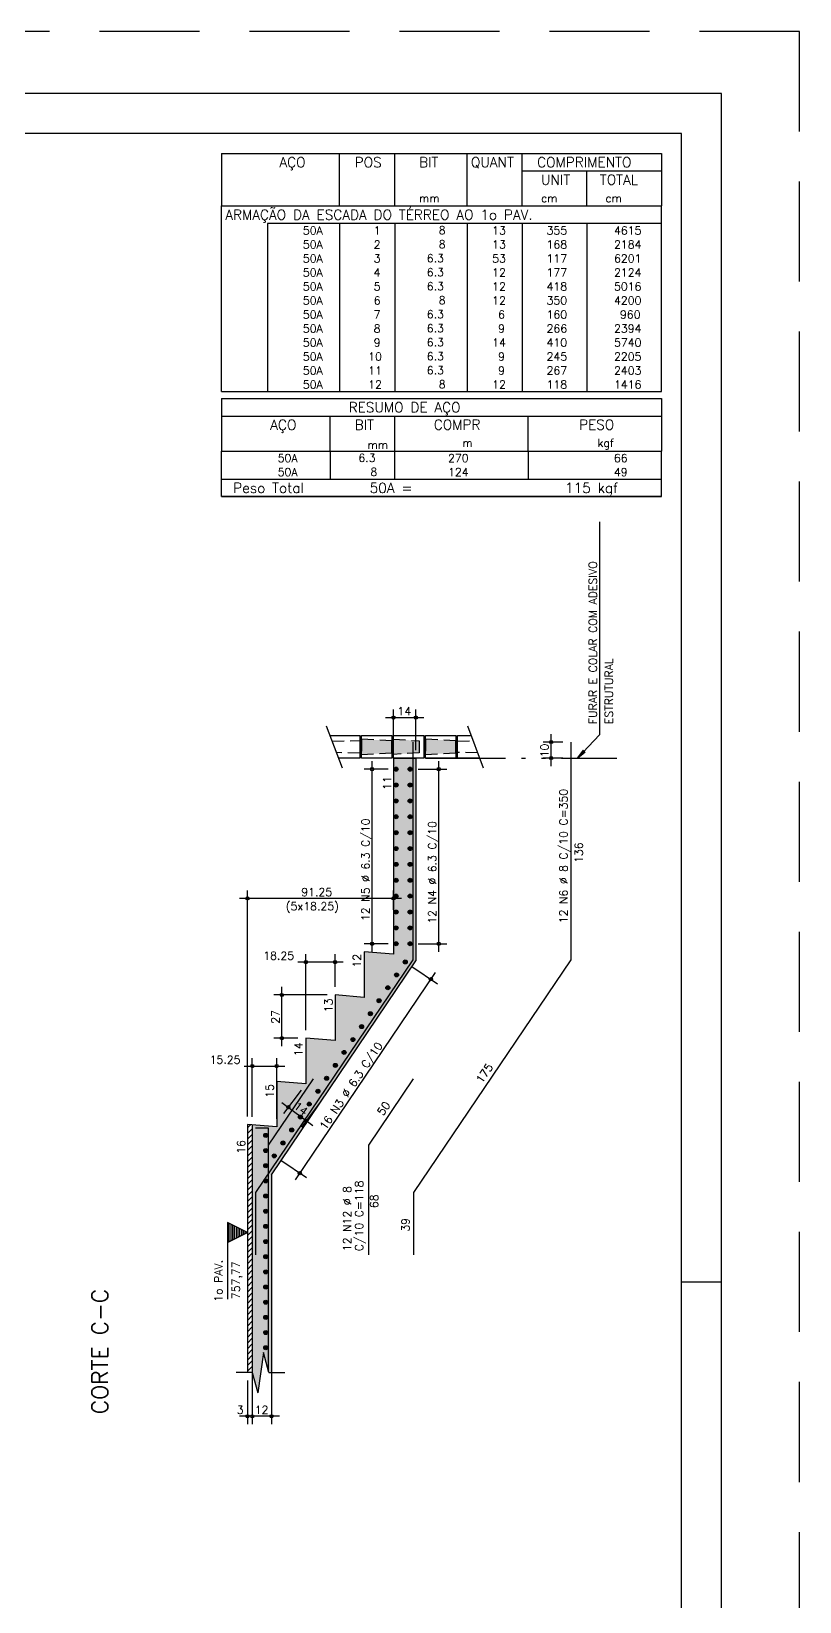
# Model space of a CAD drawing. Extents: x -1.9 to 86, y -1.6 to 60.9.
# Drawn here: x 66.85 to 86.05, y 21.71 to 60.95 of the extents above; entities that cross this region are included whole.
import ezdxf

# ---------------------------------------------------------------- set-up
doc = ezdxf.new("R2010")
doc.units = 0
doc.header["$MEASUREMENT"] = 0
for name, pattern in [('ESTILO_TQS_0001', [0.45, 0.3, -0.15]), ('ESTILO_TQS_0004', [3.3, 2, -0.4, 0.05, -0.4, 0.05, -0.4]), ('HIDDEN', [0.375, 0.25, -0.125])]:
    doc.linetypes.add(name, pattern=pattern)
doc.layers.get('0').update_dxf_attribs({"linetype": 'CONTINUOUS'})
doc.layers.get('Defpoints').update_dxf_attribs({"linetype": 'CONTINUOUS'})
for name, color, linetype in [('ARQ_FOLHA', 7, 'CONTINUOUS'), ('PENA_01', 1, 'CONTINUOUS'), ('PENA_02', 2, 'CONTINUOUS'), ('PENA_03', 3, 'CONTINUOUS'), ('PENA_04', 4, 'CONTINUOUS'), ('PENA_05', 5, 'CONTINUOUS'), ('PENA_10', 253, 'CONTINUOUS'), ('PENA_11', 252, 'CONTINUOUS')]:
    doc.layers.add(name, color=color, linetype=linetype)
doc.styles.get("Standard").update_dxf_attribs({"font": 'ROMANS.SHX'})

# ---------------------------------------------------------------- blocks, each defined once
blk = doc.blocks.new('FOLHA A1 - 841 X 594')
at = {"layer": 'ARQ_FOLHA', "color": 1}
blk.add_line((-10, 297), (0, 297), dxfattribs=at)
for points in [[(-841, 0), (0, 0), (0, 594), (-841, 594)], [(-816, 10), (-10, 10), (-10, 584), (-816, 584)]]:
    blk.add_lwpolyline(points, close=True, dxfattribs=at)
at = {"layer": 'Defpoints', "color": 8, "linetype": 'HIDDEN', "ltscale": 100}
blk.add_lwpolyline([(-860.5, 609.5), (-860.5, -15.5), (19.5, -15.5), (19.5, 609.5)], close=True, dxfattribs=at)
blk = doc.blocks.new('*U24')
blk.add_blockref('FOLHA A1 - 841 X 594', (0, 0))

msp = doc.modelspace()

# ---------------------------------------------------------------- linework, layer by layer
at = {"layer": 'PENA_01', "linetype": 'Continuous'}
for p, q in [((75.901, 42.992), (75.901, 44.003)), ((76.461, 42.992), (76.461, 44.003)), ((75.701, 43.803), (76.661, 43.803)), ((80.131, 43.192), (79.641, 43.192)), ((79.841, 42.592), (79.841, 43.392)), ((80.131, 42.792), (79.641, 42.792)), ((75.766, 42.514), (75.164, 42.514)), ((75.364, 37.951), (75.364, 42.714)), ((76.516, 42.514), (77.23, 42.514)), ((77.03, 37.951), (77.03, 42.714)), ((76.101, 39.283), (72.051, 39.283)), ((72.251, 33.832), (72.251, 39.483)), ((75.901, 39), (75.901, 39.483)), ((75.766, 38.151), (75.164, 38.151)), ((76.516, 38.151), (77.23, 38.151)), ((74.641, 37.693), (73.511, 37.693)), ((73.711, 35.992), (73.711, 37.893)), ((74.441, 37.072), (74.441, 37.893)), ((76.946, 37.43), (73.447, 32.253)), ((76.361, 37.584), (76.999, 37.152)), ((73.111, 35.592), (73.111, 37.072)), ((74.241, 36.872), (72.911, 36.872)), ((73.511, 35.792), (72.911, 35.792)), ((72.171, 35.094), (73.181, 35.094)), ((72.371, 33.823), (72.371, 35.294)), ((72.981, 33.772), (72.981, 35.294)), ((73.113, 34.187), (73.882, 33.611)), ((73.591, 34.492), (73.153, 33.907)), ((74.04, 34.156), (73.602, 33.571)), ((73.086, 32.739), (73.725, 32.307)), ((72.371, 28.494), (72.371, 26.142)), ((72.851, 28.538), (72.851, 26.142)), ((72.251, 27.234), (72.251, 26.142)), ((72.371, 27.234), (72.371, 26.142)), ((72.571, 26.342), (72.051, 26.342)), ((73.051, 26.342), (72.171, 26.342))]:
    msp.add_line(p, q, dxfattribs=at)
at = {"layer": 'PENA_01', "linetype": 'ESTILO_TQS_0004'}
msp.add_line((76.701, 42.792), (81.482, 42.792), dxfattribs=at)
at = {"layer": 'PENA_01', "linetype": 'Continuous'}
for points in [[(74.312, 43.352), (75.061, 43.352)], [(75.061, 43.352), (75.061, 42.792), (74.523, 42.792)], [(75.101, 42.792), (75.101, 43.352), (75.861, 43.352), (75.861, 42.792), (75.101, 42.792)], [(75.901, 42.792), (75.901, 43.352), (76.661, 43.352), (76.661, 42.792), (75.901, 42.792)], [(76.701, 42.792), (76.701, 43.352), (77.461, 43.352), (77.461, 42.792), (76.701, 42.792)], [(78.051, 42.792), (77.501, 42.792), (77.501, 43.352), (77.84, 43.352)]]:
    msp.add_lwpolyline(points, dxfattribs=at)
at = {"layer": 'PENA_02', "linetype": 'Continuous'}
for p, q in [((71.6, 57.9), (71.6, 56.587)), ((71.6, 57.9), (82.6, 57.9)), ((74.55, 56.587), (74.55, 57.9)), ((75.93, 56.587), (75.93, 57.9)), ((77.74, 56.587), (77.74, 57.9)), ((79.12, 56.587), (79.12, 57.9)), ((82.6, 57.9), (82.6, 56.587)), ((79.12, 57.462), (82.6, 57.462)), ((80.73, 56.587), (80.73, 57.462)), ((71.6, 56.587), (82.6, 56.587)), ((71.6, 56.15), (71.6, 56.587)), ((71.6, 56.587), (82.6, 56.587)), ((82.6, 56.15), (82.6, 56.587)), ((71.6, 55.8), (71.6, 56.15)), ((82.6, 56.15), (72.75, 56.15)), ((72.75, 56.15), (72.75, 55.8)), ((74.55, 56.15), (74.55, 55.8)), ((75.93, 56.15), (75.93, 55.8)), ((77.74, 56.15), (77.74, 55.8)), ((79.12, 56.15), (79.12, 55.8)), ((80.73, 56.15), (80.73, 55.8)), ((82.6, 55.8), (82.6, 56.15)), ((71.6, 55.45), (71.6, 55.8)), ((72.75, 55.8), (72.75, 55.45)), ((74.55, 55.8), (74.55, 55.45)), ((75.93, 55.8), (75.93, 55.45)), ((77.74, 55.8), (77.74, 55.45)), ((79.12, 55.8), (79.12, 55.45)), ((80.73, 55.8), (80.73, 55.45)), ((82.6, 55.45), (82.6, 55.8)), ((71.6, 55.1), (71.6, 55.45)), ((72.75, 55.45), (72.75, 55.1)), ((74.55, 55.45), (74.55, 55.1)), ((75.93, 55.45), (75.93, 55.1)), ((77.74, 55.45), (77.74, 55.1)), ((79.12, 55.45), (79.12, 55.1)), ((80.73, 55.45), (80.73, 55.1)), ((82.6, 55.1), (82.6, 55.45)), ((71.6, 54.75), (71.6, 55.1)), ((72.75, 55.1), (72.75, 54.75)), ((74.55, 55.1), (74.55, 54.75)), ((75.93, 55.1), (75.93, 54.75)), ((77.74, 55.1), (77.74, 54.75)), ((79.12, 55.1), (79.12, 54.75)), ((80.73, 55.1), (80.73, 54.75)), ((82.6, 54.75), (82.6, 55.1)), ((71.6, 54.4), (71.6, 54.75)), ((72.75, 54.75), (72.75, 54.4)), ((74.55, 54.75), (74.55, 54.4)), ((75.93, 54.75), (75.93, 54.4)), ((77.74, 54.75), (77.74, 54.4)), ((79.12, 54.75), (79.12, 54.4)), ((80.73, 54.75), (80.73, 54.4)), ((82.6, 54.4), (82.6, 54.75)), ((71.6, 54.05), (71.6, 54.4)), ((72.75, 54.4), (72.75, 54.05)), ((74.55, 54.4), (74.55, 54.05)), ((75.93, 54.4), (75.93, 54.05)), ((77.74, 54.4), (77.74, 54.05)), ((79.12, 54.4), (79.12, 54.05)), ((80.73, 54.4), (80.73, 54.05)), ((82.6, 54.05), (82.6, 54.4)), ((71.6, 53.7), (71.6, 54.05)), ((72.75, 54.05), (72.75, 53.7)), ((74.55, 54.05), (74.55, 53.7)), ((75.93, 54.05), (75.93, 53.7)), ((77.74, 54.05), (77.74, 53.7)), ((79.12, 54.05), (79.12, 53.7)), ((80.73, 54.05), (80.73, 53.7)), ((82.6, 53.7), (82.6, 54.05)), ((71.6, 53.35), (71.6, 53.7)), ((72.75, 53.7), (72.75, 53.35)), ((74.55, 53.7), (74.55, 53.35)), ((75.93, 53.7), (75.93, 53.35)), ((77.74, 53.7), (77.74, 53.35)), ((79.12, 53.7), (79.12, 53.35)), ((80.73, 53.7), (80.73, 53.35)), ((82.6, 53.35), (82.6, 53.7)), ((71.6, 53), (71.6, 53.35)), ((71.6, 52.65), (71.6, 53)), ((72.75, 53.35), (72.75, 53)), ((72.75, 53), (72.75, 52.65)), ((74.55, 53.35), (74.55, 53)), ((74.55, 53), (74.55, 52.65)), ((75.93, 53.35), (75.93, 53)), ((75.93, 53), (75.93, 52.65)), ((77.74, 53.35), (77.74, 53)), ((77.74, 53), (77.74, 52.65)), ((79.12, 53.35), (79.12, 53)), ((79.12, 53), (79.12, 52.65)), ((80.73, 53.35), (80.73, 53)), ((80.73, 53), (80.73, 52.65)), ((82.6, 53), (82.6, 53.35)), ((82.6, 52.65), (82.6, 53)), ((71.6, 52.3), (71.6, 52.65)), ((72.75, 52.65), (72.75, 52.3)), ((74.55, 52.65), (74.55, 52.3)), ((75.93, 52.65), (75.93, 52.3)), ((77.74, 52.65), (77.74, 52.3)), ((79.12, 52.65), (79.12, 52.3)), ((80.73, 52.65), (80.73, 52.3)), ((82.6, 52.3), (82.6, 52.65)), ((71.6, 51.95), (71.6, 52.3)), ((72.75, 52.3), (72.75, 51.95)), ((74.55, 52.3), (74.55, 51.95)), ((75.93, 52.3), (75.93, 51.95)), ((77.74, 52.3), (77.74, 51.95)), ((79.12, 52.3), (79.12, 51.95)), ((80.73, 52.3), (80.73, 51.95)), ((82.6, 51.95), (82.6, 52.3)), ((71.6, 51.95), (82.6, 51.95)), ((71.6, 51.774), (71.6, 50.462)), ((71.6, 51.774), (82.6, 51.774)), ((82.6, 51.774), (82.6, 50.462)), ((71.6, 51.337), (82.6, 51.337)), ((74.32, 50.462), (74.32, 51.337)), ((75.93, 50.462), (75.93, 51.337)), ((79.265, 50.462), (79.265, 51.337)), ((71.6, 50.462), (82.6, 50.462)), ((71.6, 50.112), (71.6, 50.462)), ((74.32, 50.462), (74.32, 50.112)), ((75.93, 50.112), (75.93, 50.462)), ((79.265, 50.462), (79.265, 50.112)), ((82.6, 50.112), (82.6, 50.462)), ((71.6, 49.762), (71.6, 50.112)), ((74.32, 50.112), (74.32, 49.762)), ((75.93, 49.762), (75.93, 50.112)), ((79.265, 50.112), (79.265, 49.762)), ((82.6, 49.762), (82.6, 50.112)), ((71.6, 49.762), (82.6, 49.762)), ((71.6, 49.324), (71.6, 49.762)), ((71.6, 49.762), (82.6, 49.762)), ((82.6, 49.324), (82.6, 49.762)), ((82.6, 49.324), (71.6, 49.324)), ((71.6, 49.324), (82.6, 49.324)), ((74.22, 43.596), (74.614, 42.549)), ((77.749, 43.596), (78.142, 42.549)), ((72.251, 33.548), (72.336, 33.632)), ((72.251, 33.406), (72.371, 33.526)), ((72.251, 33.265), (72.371, 33.385)), ((72.251, 33.123), (72.371, 33.243)), ((72.251, 32.982), (72.371, 33.102)), ((72.251, 32.841), (72.371, 32.961)), ((72.251, 32.699), (72.371, 32.819)), ((72.251, 32.558), (72.371, 32.678)), ((72.251, 32.416), (72.371, 32.536)), ((72.251, 32.275), (72.371, 32.395)), ((72.251, 32.133), (72.371, 32.253)), ((72.251, 31.992), (72.371, 32.112)), ((72.251, 31.851), (72.371, 31.971)), ((72.251, 31.709), (72.371, 31.829)), ((72.251, 31.568), (72.371, 31.688)), ((72.251, 31.426), (72.371, 31.546)), ((72.251, 31.285), (72.371, 31.405)), ((72.251, 31.143), (72.371, 31.263)), ((72.251, 31.002), (72.371, 31.122)), ((72.251, 30.861), (72.371, 30.981)), ((72.251, 30.719), (72.371, 30.839)), ((72.251, 30.578), (72.371, 30.698)), ((72.251, 30.436), (72.371, 30.556)), ((72.251, 30.295), (72.371, 30.415)), ((72.251, 30.154), (72.371, 30.274)), ((72.251, 30.012), (72.371, 30.132)), ((72.251, 29.871), (72.371, 29.991)), ((72.251, 29.729), (72.371, 29.849)), ((72.251, 29.588), (72.371, 29.708)), ((72.251, 29.446), (72.371, 29.566)), ((72.251, 29.305), (72.371, 29.425)), ((72.251, 29.164), (72.371, 29.284)), ((72.251, 29.022), (72.371, 29.142)), ((72.251, 28.881), (72.371, 29.001)), ((72.251, 28.739), (72.371, 28.859)), ((72.251, 28.598), (72.371, 28.718)), ((72.251, 28.456), (72.371, 28.576)), ((72.251, 28.315), (72.371, 28.435)), ((72.251, 28.174), (72.371, 28.294)), ((72.251, 28.032), (72.371, 28.152)), ((72.251, 27.891), (72.371, 28.011)), ((72.251, 27.749), (72.371, 27.869)), ((72.251, 27.608), (72.371, 27.728)), ((72.251, 27.467), (72.371, 27.587)), ((72.36, 27.434), (72.371, 27.445))]:
    msp.add_line(p, q, dxfattribs=at)
at = {"layer": 'PENA_02', "linetype": 'ESTILO_TQS_0001'}
for points in [[(74.364, 43.214), (75.061, 43.232)], [(75.061, 43.232), (75.061, 42.912), (74.472, 42.928)], [(75.861, 42.922), (75.861, 43.222), (75.101, 43.262), (75.101, 42.882), (75.861, 42.922)], [(76.541, 43.222), (76.541, 42.922), (75.901, 42.882), (75.901, 43.262), (76.541, 43.222)], [(77.461, 42.922), (77.461, 43.222), (76.701, 43.262), (76.701, 42.882), (77.461, 42.922)], [(78.003, 42.919), (77.501, 42.932), (77.501, 43.212), (77.889, 43.223)]]:
    msp.add_lwpolyline(points, dxfattribs=at)
at = {"layer": 'PENA_02', "linetype": 'Continuous'}
for centre, radius in [((75.901, 43.803), 0.04), ((75.901, 43.803), 0.02), ((76.461, 43.803), 0.04), ((76.461, 43.803), 0.02), ((79.841, 43.192), 0.04), ((79.841, 43.192), 0.02), ((79.841, 42.792), 0.04), ((79.841, 42.792), 0.02), ((75.364, 42.514), 0.0416), ((75.364, 42.514), 0.0208), ((77.03, 42.514), 0.0416), ((77.03, 42.514), 0.0208), ((72.251, 39.283), 0.04), ((72.251, 39.283), 0.02), ((75.901, 39.283), 0.04), ((75.901, 39.283), 0.02), ((75.364, 38.151), 0.0416), ((75.364, 38.151), 0.0208), ((77.03, 38.151), 0.0416), ((77.03, 38.151), 0.0208), ((73.711, 37.693), 0.04), ((73.711, 37.693), 0.02), ((74.441, 37.693), 0.04), ((74.441, 37.693), 0.02), ((76.834, 37.264), 0.0416), ((76.834, 37.264), 0.0208), ((73.111, 36.872), 0.04), ((73.111, 36.872), 0.02), ((73.111, 35.792), 0.04), ((73.111, 35.792), 0.02), ((72.371, 35.094), 0.04), ((72.371, 35.094), 0.02), ((72.981, 35.094), 0.04), ((72.981, 35.094), 0.02), ((73.273, 34.067), 0.04), ((73.273, 34.067), 0.02), ((73.722, 33.731), 0.04), ((73.722, 33.731), 0.02), ((73.559, 32.419), 0.0416), ((73.559, 32.419), 0.0208), ((72.251, 26.342), 0.04), ((72.251, 26.342), 0.02), ((72.371, 26.342), 0.04), ((72.371, 26.342), 0.04), ((72.371, 26.342), 0.02), ((72.371, 26.342), 0.02), ((72.851, 26.342), 0.04), ((72.851, 26.342), 0.02)]:
    msp.add_circle(centre, radius, dxfattribs=at)
at = {"layer": 'PENA_03', "linetype": 'Continuous'}
for p, q in [((80.331, 43.192), (80.331, 43.192)), ((75.901, 42.792), (75.901, 37.892)), ((75.901, 42.792), (76.461, 42.792)), ((75.901, 42.792), (75.901, 42.792)), ((76.461, 42.792), (76.461, 37.721)), ((76.461, 42.792), (76.461, 42.792)), ((80.331, 42.792), (80.331, 42.792)), ((75.966, 42.514), (75.966, 42.514)), ((76.316, 42.514), (76.316, 42.514)), ((75.901, 38.8), (75.901, 38.8)), ((75.966, 38.151), (75.966, 38.151)), ((76.316, 38.151), (76.316, 38.151)), ((72.851, 32.38), (76.461, 37.721)), ((75.901, 37.892), (75.171, 37.952)), ((75.171, 37.952), (75.171, 36.812)), ((76.195, 37.696), (76.195, 37.696)), ((75.171, 36.812), (74.441, 36.872)), ((74.441, 36.872), (74.441, 35.732)), ((74.441, 36.872), (74.441, 36.872)), ((74.441, 36.872), (74.441, 36.872)), ((74.441, 35.732), (73.711, 35.792)), ((73.711, 35.792), (73.711, 34.652)), ((73.711, 35.792), (73.711, 35.792)), ((73.711, 35.792), (73.711, 35.792)), ((73.711, 34.652), (72.981, 34.712)), ((72.981, 34.712), (72.981, 33.572)), ((73.711, 34.652), (73.711, 34.652)), ((74.16, 34.316), (74.16, 34.316)), ((72.981, 33.572), (72.251, 33.632)), ((72.251, 33.632), (72.251, 27.434)), ((72.251, 33.632), (72.251, 33.632)), ((72.371, 33.623), (72.371, 27.434)), ((72.371, 33.623), (72.371, 33.623)), ((72.981, 33.572), (72.981, 33.572)), ((72.92, 32.851), (72.92, 32.851)), ((72.851, 32.38), (72.851, 27.434)), ((71.751, 31.187), (71.751, 29.267)), ((72.251, 30.937), (71.751, 31.187)), ((71.796, 30.709), (71.796, 31.165)), ((71.84, 30.732), (71.84, 31.143)), ((71.885, 30.754), (71.885, 31.12)), ((71.93, 30.776), (71.93, 31.098)), ((71.974, 30.799), (71.974, 31.076)), ((72.019, 30.821), (72.019, 31.053)), ((72.063, 30.843), (72.063, 31.031)), ((72.108, 30.865), (72.108, 31.009)), ((72.251, 30.937), (71.751, 30.687)), ((72.153, 30.888), (72.153, 30.986)), ((72.197, 30.91), (72.197, 30.964)), ((72.371, 28.694), (72.371, 28.694)), ((72.851, 28.738), (72.851, 28.738)), ((72.648, 27.937), (72.51, 26.93)), ((72.786, 27.434), (72.648, 27.937)), ((72.371, 27.434), (71.971, 27.434)), ((72.251, 27.434), (72.251, 27.434)), ((72.371, 27.434), (72.51, 26.93)), ((72.371, 27.434), (72.371, 27.434)), ((72.786, 27.434), (73.186, 27.434))]:
    msp.add_line(p, q, dxfattribs=at)
for points in [[(81.051, 48.695), (81.051, 43.369), (80.499, 42.788), (80.646, 42.991), (80.499, 42.788), (80.693, 42.946)], [(71.751, 30.687), (72.251, 30.937), (71.751, 31.187), (71.751, 30.687)]]:
    msp.add_lwpolyline(points, dxfattribs=at)
for centre in [(75.966, 42.514), (76.316, 42.514), (75.966, 42.117), (76.316, 42.117), (75.966, 41.721), (76.316, 41.721), (75.966, 41.324), (76.316, 41.324), (75.966, 40.927), (76.316, 40.927), (75.966, 40.531), (76.316, 40.531), (75.966, 40.134), (76.316, 40.134), (75.966, 39.737), (76.316, 39.737), (75.966, 39.341), (76.316, 39.341), (75.966, 38.944), (76.316, 38.944), (75.966, 38.547), (76.316, 38.547), (75.966, 38.151), (76.316, 38.151), (76.195, 37.696), (75.977, 37.373), (75.759, 37.05), (75.54, 36.727), (75.104, 36.081), (75.322, 36.404), (74.885, 35.758), (74.667, 35.435), (74.449, 35.112), (74.23, 34.789), (73.794, 34.143), (74.012, 34.466), (73.575, 33.82), (72.706, 33.363), (73.357, 33.497), (72.706, 32.984), (73.139, 33.174), (72.706, 32.605), (72.92, 32.851), (72.706, 32.226), (72.706, 31.847), (72.706, 31.468), (72.706, 31.089), (72.706, 30.71), (72.706, 30.331), (72.706, 29.952), (72.706, 29.573), (72.706, 29.194), (72.706, 28.815), (72.706, 28.436), (72.706, 28.057)]:
    msp.add_circle(centre, 0.05, dxfattribs=at)
for points in [[(76.016, 42.514), (75.941, 42.557), (75.919, 42.531)], [(76.016, 42.514), (75.919, 42.531), (75.919, 42.497)], [(76.016, 42.514), (75.919, 42.497), (75.941, 42.471)], [(76.016, 42.514), (75.975, 42.563), (75.941, 42.557)], [(76.016, 42.514), (75.941, 42.471), (75.975, 42.465)], [(76.016, 42.514), (76.005, 42.546), (75.975, 42.563)], [(76.016, 42.514), (75.975, 42.465), (76.005, 42.482)], [(76.016, 42.514), (76.005, 42.482), (76.016, 42.514)], [(76.366, 42.514), (76.291, 42.557), (76.269, 42.531)], [(76.366, 42.514), (76.269, 42.531), (76.269, 42.497)], [(76.366, 42.514), (76.269, 42.497), (76.291, 42.471)], [(76.366, 42.514), (76.325, 42.563), (76.291, 42.557)], [(76.366, 42.514), (76.291, 42.471), (76.325, 42.465)], [(76.366, 42.514), (76.355, 42.546), (76.325, 42.563)], [(76.366, 42.514), (76.325, 42.465), (76.355, 42.482)], [(76.366, 42.514), (76.355, 42.482), (76.366, 42.514)], [(76.016, 42.117), (75.941, 42.161), (75.919, 42.135)], [(76.016, 42.117), (75.919, 42.135), (75.919, 42.1)], [(76.016, 42.117), (75.919, 42.1), (75.941, 42.074)], [(76.016, 42.117), (75.975, 42.167), (75.941, 42.161)], [(76.016, 42.117), (75.941, 42.074), (75.975, 42.068)], [(76.016, 42.117), (76.005, 42.15), (75.975, 42.167)], [(76.016, 42.117), (75.975, 42.068), (76.005, 42.085)], [(76.016, 42.117), (76.005, 42.085), (76.016, 42.117)], [(76.366, 42.117), (76.291, 42.161), (76.269, 42.135)], [(76.366, 42.117), (76.269, 42.135), (76.269, 42.1)], [(76.366, 42.117), (76.269, 42.1), (76.291, 42.074)], [(76.366, 42.117), (76.325, 42.167), (76.291, 42.161)], [(76.366, 42.117), (76.291, 42.074), (76.325, 42.068)], [(76.366, 42.117), (76.355, 42.15), (76.325, 42.167)], [(76.366, 42.117), (76.325, 42.068), (76.355, 42.085)], [(76.366, 42.117), (76.355, 42.085), (76.366, 42.117)], [(76.016, 41.721), (75.941, 41.764), (75.919, 41.738)], [(76.016, 41.721), (75.919, 41.738), (75.919, 41.704)], [(76.016, 41.721), (75.919, 41.704), (75.941, 41.677)], [(76.016, 41.721), (75.975, 41.77), (75.941, 41.764)], [(76.016, 41.721), (75.941, 41.677), (75.975, 41.672)], [(76.016, 41.721), (76.005, 41.753), (75.975, 41.77)], [(76.016, 41.721), (75.975, 41.672), (76.005, 41.689)], [(76.016, 41.721), (76.005, 41.689), (76.016, 41.721)], [(76.366, 41.721), (76.291, 41.764), (76.269, 41.738)], [(76.366, 41.721), (76.269, 41.738), (76.269, 41.704)], [(76.366, 41.721), (76.269, 41.704), (76.291, 41.677)], [(76.366, 41.721), (76.325, 41.77), (76.291, 41.764)], [(76.366, 41.721), (76.291, 41.677), (76.325, 41.672)], [(76.366, 41.721), (76.355, 41.753), (76.325, 41.77)], [(76.366, 41.721), (76.325, 41.672), (76.355, 41.689)], [(76.366, 41.721), (76.355, 41.689), (76.366, 41.721)], [(76.016, 41.324), (75.941, 41.367), (75.919, 41.341)], [(76.016, 41.324), (75.919, 41.341), (75.919, 41.307)], [(76.016, 41.324), (75.919, 41.307), (75.941, 41.281)], [(76.016, 41.324), (75.975, 41.373), (75.941, 41.367)], [(76.016, 41.324), (75.941, 41.281), (75.975, 41.275)], [(76.016, 41.324), (76.005, 41.356), (75.975, 41.373)], [(76.016, 41.324), (75.975, 41.275), (76.005, 41.292)], [(76.016, 41.324), (76.005, 41.292), (76.016, 41.324)], [(76.366, 41.324), (76.291, 41.367), (76.269, 41.341)], [(76.366, 41.324), (76.269, 41.341), (76.269, 41.307)], [(76.366, 41.324), (76.269, 41.307), (76.291, 41.281)], [(76.366, 41.324), (76.325, 41.373), (76.291, 41.367)], [(76.366, 41.324), (76.291, 41.281), (76.325, 41.275)], [(76.366, 41.324), (76.355, 41.356), (76.325, 41.373)], [(76.366, 41.324), (76.325, 41.275), (76.355, 41.292)], [(76.366, 41.324), (76.355, 41.292), (76.366, 41.324)], [(76.016, 40.927), (75.941, 40.971), (75.919, 40.945)], [(76.016, 40.927), (75.919, 40.945), (75.919, 40.91)], [(76.016, 40.927), (75.919, 40.91), (75.941, 40.884)], [(76.016, 40.927), (75.975, 40.977), (75.941, 40.971)], [(76.016, 40.927), (75.941, 40.884), (75.975, 40.878)], [(76.016, 40.927), (76.005, 40.96), (75.975, 40.977)], [(76.016, 40.927), (75.975, 40.878), (76.005, 40.895)], [(76.016, 40.927), (76.005, 40.895), (76.016, 40.927)], [(76.366, 40.927), (76.291, 40.971), (76.269, 40.945)], [(76.366, 40.927), (76.269, 40.945), (76.269, 40.91)], [(76.366, 40.927), (76.269, 40.91), (76.291, 40.884)], [(76.366, 40.927), (76.325, 40.977), (76.291, 40.971)], [(76.366, 40.927), (76.291, 40.884), (76.325, 40.878)], [(76.366, 40.927), (76.355, 40.96), (76.325, 40.977)], [(76.366, 40.927), (76.325, 40.878), (76.355, 40.895)], [(76.366, 40.927), (76.355, 40.895), (76.366, 40.927)], [(76.016, 40.531), (75.941, 40.574), (75.919, 40.548)], [(76.016, 40.531), (75.919, 40.548), (75.919, 40.514)], [(76.016, 40.531), (75.919, 40.514), (75.941, 40.487)], [(76.016, 40.531), (75.975, 40.58), (75.941, 40.574)], [(76.016, 40.531), (75.941, 40.487), (75.975, 40.482)], [(76.016, 40.531), (76.005, 40.563), (75.975, 40.58)], [(76.016, 40.531), (75.975, 40.482), (76.005, 40.499)], [(76.016, 40.531), (76.005, 40.499), (76.016, 40.531)], [(76.366, 40.531), (76.291, 40.574), (76.269, 40.548)], [(76.366, 40.531), (76.269, 40.548), (76.269, 40.514)], [(76.366, 40.531), (76.269, 40.514), (76.291, 40.487)], [(76.366, 40.531), (76.325, 40.58), (76.291, 40.574)], [(76.366, 40.531), (76.291, 40.487), (76.325, 40.482)], [(76.366, 40.531), (76.355, 40.563), (76.325, 40.58)], [(76.366, 40.531), (76.325, 40.482), (76.355, 40.499)], [(76.366, 40.531), (76.355, 40.499), (76.366, 40.531)], [(76.016, 40.134), (75.941, 40.177), (75.919, 40.151)], [(76.016, 40.134), (75.919, 40.151), (75.919, 40.117)], [(76.016, 40.134), (75.919, 40.117), (75.941, 40.091)], [(76.016, 40.134), (75.975, 40.183), (75.941, 40.177)], [(76.016, 40.134), (75.941, 40.091), (75.975, 40.085)], [(76.016, 40.134), (76.005, 40.166), (75.975, 40.183)], [(76.016, 40.134), (75.975, 40.085), (76.005, 40.102)], [(76.016, 40.134), (76.005, 40.102), (76.016, 40.134)], [(76.366, 40.134), (76.291, 40.177), (76.269, 40.151)], [(76.366, 40.134), (76.269, 40.151), (76.269, 40.117)], [(76.366, 40.134), (76.269, 40.117), (76.291, 40.091)], [(76.366, 40.134), (76.325, 40.183), (76.291, 40.177)], [(76.366, 40.134), (76.291, 40.091), (76.325, 40.085)], [(76.366, 40.134), (76.355, 40.166), (76.325, 40.183)], [(76.366, 40.134), (76.325, 40.085), (76.355, 40.102)], [(76.366, 40.134), (76.355, 40.102), (76.366, 40.134)], [(76.016, 39.737), (75.941, 39.781), (75.919, 39.755)], [(76.016, 39.737), (75.919, 39.755), (75.919, 39.72)], [(76.016, 39.737), (75.919, 39.72), (75.941, 39.694)], [(76.016, 39.737), (75.975, 39.787), (75.941, 39.781)], [(76.016, 39.737), (75.941, 39.694), (75.975, 39.688)], [(76.016, 39.737), (76.005, 39.77), (75.975, 39.787)], [(76.016, 39.737), (75.975, 39.688), (76.005, 39.705)], [(76.016, 39.737), (76.005, 39.705), (76.016, 39.737)], [(76.366, 39.737), (76.291, 39.781), (76.269, 39.755)], [(76.366, 39.737), (76.269, 39.755), (76.269, 39.72)], [(76.366, 39.737), (76.269, 39.72), (76.291, 39.694)], [(76.366, 39.737), (76.325, 39.787), (76.291, 39.781)], [(76.366, 39.737), (76.291, 39.694), (76.325, 39.688)], [(76.366, 39.737), (76.355, 39.77), (76.325, 39.787)], [(76.366, 39.737), (76.325, 39.688), (76.355, 39.705)], [(76.366, 39.737), (76.355, 39.705), (76.366, 39.737)], [(76.016, 39.341), (75.941, 39.384), (75.919, 39.358)], [(76.016, 39.341), (75.919, 39.358), (75.919, 39.324)], [(76.016, 39.341), (75.919, 39.324), (75.941, 39.297)], [(76.016, 39.341), (75.975, 39.39), (75.941, 39.384)], [(76.016, 39.341), (75.941, 39.297), (75.975, 39.292)], [(76.016, 39.341), (76.005, 39.373), (75.975, 39.39)], [(76.016, 39.341), (75.975, 39.292), (76.005, 39.309)], [(76.016, 39.341), (76.005, 39.309), (76.016, 39.341)], [(76.366, 39.341), (76.291, 39.384), (76.269, 39.358)], [(76.366, 39.341), (76.269, 39.358), (76.269, 39.324)], [(76.366, 39.341), (76.269, 39.324), (76.291, 39.297)], [(76.366, 39.341), (76.325, 39.39), (76.291, 39.384)], [(76.366, 39.341), (76.291, 39.297), (76.325, 39.292)], [(76.366, 39.341), (76.355, 39.373), (76.325, 39.39)], [(76.366, 39.341), (76.325, 39.292), (76.355, 39.309)], [(76.366, 39.341), (76.355, 39.309), (76.366, 39.341)], [(76.016, 38.944), (75.941, 38.987), (75.919, 38.961)], [(76.016, 38.944), (75.919, 38.961), (75.919, 38.927)], [(76.016, 38.944), (75.919, 38.927), (75.941, 38.901)], [(76.016, 38.944), (75.975, 38.993), (75.941, 38.987)], [(76.016, 38.944), (75.941, 38.901), (75.975, 38.895)], [(76.016, 38.944), (76.005, 38.976), (75.975, 38.993)], [(76.016, 38.944), (75.975, 38.895), (76.005, 38.912)], [(76.016, 38.944), (76.005, 38.912), (76.016, 38.944)], [(76.366, 38.944), (76.291, 38.987), (76.269, 38.961)], [(76.366, 38.944), (76.269, 38.961), (76.269, 38.927)], [(76.366, 38.944), (76.269, 38.927), (76.291, 38.901)], [(76.366, 38.944), (76.325, 38.993), (76.291, 38.987)], [(76.366, 38.944), (76.291, 38.901), (76.325, 38.895)], [(76.366, 38.944), (76.355, 38.976), (76.325, 38.993)], [(76.366, 38.944), (76.325, 38.895), (76.355, 38.912)], [(76.366, 38.944), (76.355, 38.912), (76.366, 38.944)], [(76.016, 38.547), (75.941, 38.591), (75.919, 38.565)], [(76.016, 38.547), (75.919, 38.565), (75.919, 38.53)], [(76.016, 38.547), (75.919, 38.53), (75.941, 38.504)], [(76.016, 38.547), (75.975, 38.597), (75.941, 38.591)], [(76.016, 38.547), (75.941, 38.504), (75.975, 38.498)], [(76.016, 38.547), (76.005, 38.58), (75.975, 38.597)], [(76.016, 38.547), (75.975, 38.498), (76.005, 38.515)], [(76.016, 38.547), (76.005, 38.515), (76.016, 38.547)], [(76.366, 38.547), (76.291, 38.591), (76.269, 38.565)], [(76.366, 38.547), (76.269, 38.565), (76.269, 38.53)], [(76.366, 38.547), (76.269, 38.53), (76.291, 38.504)], [(76.366, 38.547), (76.325, 38.597), (76.291, 38.591)], [(76.366, 38.547), (76.291, 38.504), (76.325, 38.498)], [(76.366, 38.547), (76.355, 38.58), (76.325, 38.597)], [(76.366, 38.547), (76.325, 38.498), (76.355, 38.515)], [(76.366, 38.547), (76.355, 38.515), (76.366, 38.547)], [(76.016, 38.151), (75.941, 38.194), (75.919, 38.168)], [(76.016, 38.151), (75.919, 38.168), (75.919, 38.134)], [(76.016, 38.151), (75.919, 38.134), (75.941, 38.107)], [(76.016, 38.151), (75.975, 38.2), (75.941, 38.194)], [(76.016, 38.151), (75.941, 38.107), (75.975, 38.102)], [(76.016, 38.151), (76.005, 38.183), (75.975, 38.2)], [(76.016, 38.151), (75.975, 38.102), (76.005, 38.119)], [(76.016, 38.151), (76.005, 38.119), (76.016, 38.151)], [(76.366, 38.151), (76.291, 38.194), (76.269, 38.168)], [(76.366, 38.151), (76.269, 38.168), (76.269, 38.134)], [(76.366, 38.151), (76.269, 38.134), (76.291, 38.107)], [(76.366, 38.151), (76.325, 38.2), (76.291, 38.194)], [(76.366, 38.151), (76.291, 38.107), (76.325, 38.102)], [(76.366, 38.151), (76.355, 38.183), (76.325, 38.2)], [(76.366, 38.151), (76.325, 38.102), (76.355, 38.119)], [(76.366, 38.151), (76.355, 38.119), (76.366, 38.151)], [(76.245, 37.696), (76.17, 37.739), (76.148, 37.713)], [(76.245, 37.696), (76.148, 37.713), (76.148, 37.679)], [(76.245, 37.696), (76.148, 37.679), (76.17, 37.652)], [(76.245, 37.696), (76.204, 37.745), (76.17, 37.739)], [(76.245, 37.696), (76.17, 37.652), (76.204, 37.647)], [(76.245, 37.696), (76.234, 37.728), (76.204, 37.745)], [(76.245, 37.696), (76.204, 37.647), (76.234, 37.664)], [(76.245, 37.696), (76.234, 37.664), (76.245, 37.696)], [(76.027, 37.373), (75.952, 37.416), (75.93, 37.39)], [(76.027, 37.373), (75.93, 37.39), (75.93, 37.356)], [(76.027, 37.373), (75.93, 37.356), (75.952, 37.329)], [(76.027, 37.373), (75.986, 37.422), (75.952, 37.416)], [(76.027, 37.373), (75.952, 37.329), (75.986, 37.324)], [(76.027, 37.373), (76.015, 37.405), (75.986, 37.422)], [(76.027, 37.373), (75.986, 37.324), (76.015, 37.341)], [(76.027, 37.373), (76.015, 37.341), (76.027, 37.373)], [(75.809, 37.05), (75.734, 37.093), (75.712, 37.067)], [(75.809, 37.05), (75.712, 37.067), (75.712, 37.033)], [(75.809, 37.05), (75.712, 37.033), (75.734, 37.006)], [(75.809, 37.05), (75.767, 37.099), (75.734, 37.093)], [(75.809, 37.05), (75.734, 37.006), (75.767, 37.001)], [(75.809, 37.05), (75.797, 37.082), (75.767, 37.099)], [(75.809, 37.05), (75.767, 37.001), (75.797, 37.018)], [(75.809, 37.05), (75.797, 37.018), (75.809, 37.05)], [(75.59, 36.727), (75.515, 36.77), (75.493, 36.744)], [(75.59, 36.727), (75.493, 36.744), (75.493, 36.71)], [(75.59, 36.727), (75.493, 36.71), (75.515, 36.683)], [(75.59, 36.727), (75.549, 36.776), (75.515, 36.77)], [(75.59, 36.727), (75.515, 36.683), (75.549, 36.678)], [(75.59, 36.727), (75.579, 36.759), (75.549, 36.776)], [(75.59, 36.727), (75.549, 36.678), (75.579, 36.695)], [(75.59, 36.727), (75.579, 36.695), (75.59, 36.727)], [(75.154, 36.081), (75.079, 36.124), (75.057, 36.098)], [(75.154, 36.081), (75.112, 36.13), (75.079, 36.124)], [(75.154, 36.081), (75.142, 36.113), (75.112, 36.13)], [(75.372, 36.404), (75.297, 36.447), (75.275, 36.421)], [(75.372, 36.404), (75.275, 36.421), (75.275, 36.387)], [(75.372, 36.404), (75.275, 36.387), (75.297, 36.36)], [(75.372, 36.404), (75.331, 36.453), (75.297, 36.447)], [(75.372, 36.404), (75.297, 36.36), (75.331, 36.354)], [(75.372, 36.404), (75.36, 36.436), (75.331, 36.453)], [(75.372, 36.404), (75.331, 36.354), (75.36, 36.372)], [(75.372, 36.404), (75.36, 36.372), (75.372, 36.404)], [(74.935, 35.758), (74.86, 35.801), (74.838, 35.775)], [(74.935, 35.758), (74.838, 35.775), (74.838, 35.741)], [(74.935, 35.758), (74.838, 35.741), (74.86, 35.714)], [(74.935, 35.758), (74.894, 35.807), (74.86, 35.801)], [(74.935, 35.758), (74.86, 35.714), (74.894, 35.708)], [(74.935, 35.758), (74.924, 35.79), (74.894, 35.807)], [(74.935, 35.758), (74.894, 35.708), (74.924, 35.726)], [(74.935, 35.758), (74.924, 35.726), (74.935, 35.758)], [(75.154, 36.081), (75.057, 36.098), (75.057, 36.064)], [(75.154, 36.081), (75.057, 36.064), (75.079, 36.037)], [(75.154, 36.081), (75.079, 36.037), (75.112, 36.031)], [(75.154, 36.081), (75.112, 36.031), (75.142, 36.049)], [(75.154, 36.081), (75.142, 36.049), (75.154, 36.081)], [(74.717, 35.435), (74.642, 35.478), (74.62, 35.452)], [(74.717, 35.435), (74.62, 35.452), (74.62, 35.418)], [(74.717, 35.435), (74.62, 35.418), (74.642, 35.391)], [(74.717, 35.435), (74.676, 35.484), (74.642, 35.478)], [(74.717, 35.435), (74.642, 35.391), (74.676, 35.385)], [(74.717, 35.435), (74.705, 35.467), (74.676, 35.484)], [(74.717, 35.435), (74.676, 35.385), (74.705, 35.403)], [(74.717, 35.435), (74.705, 35.403), (74.717, 35.435)], [(74.499, 35.112), (74.424, 35.155), (74.402, 35.129)], [(74.499, 35.112), (74.402, 35.129), (74.402, 35.095)], [(74.499, 35.112), (74.402, 35.095), (74.424, 35.068)], [(74.499, 35.112), (74.457, 35.161), (74.424, 35.155)], [(74.499, 35.112), (74.424, 35.068), (74.457, 35.062)], [(74.499, 35.112), (74.487, 35.144), (74.457, 35.161)], [(74.499, 35.112), (74.457, 35.062), (74.487, 35.08)], [(74.499, 35.112), (74.487, 35.08), (74.499, 35.112)], [(74.28, 34.789), (74.205, 34.832), (74.183, 34.806)], [(74.28, 34.789), (74.183, 34.806), (74.183, 34.772)], [(74.28, 34.789), (74.183, 34.772), (74.205, 34.745)], [(74.28, 34.789), (74.239, 34.838), (74.205, 34.832)], [(74.28, 34.789), (74.205, 34.745), (74.239, 34.739)], [(74.28, 34.789), (74.269, 34.821), (74.239, 34.838)], [(74.28, 34.789), (74.239, 34.739), (74.269, 34.757)], [(74.28, 34.789), (74.269, 34.757), (74.28, 34.789)], [(73.844, 34.143), (73.769, 34.186), (73.747, 34.16)], [(73.844, 34.143), (73.747, 34.16), (73.747, 34.126)], [(73.844, 34.143), (73.747, 34.126), (73.769, 34.099)], [(73.844, 34.143), (73.802, 34.192), (73.769, 34.186)], [(73.844, 34.143), (73.769, 34.099), (73.802, 34.093)], [(73.844, 34.143), (73.832, 34.175), (73.802, 34.192)], [(73.844, 34.143), (73.802, 34.093), (73.832, 34.11)], [(73.844, 34.143), (73.832, 34.11), (73.844, 34.143)], [(74.062, 34.466), (73.987, 34.509), (73.965, 34.483)], [(74.062, 34.466), (73.965, 34.483), (73.965, 34.449)], [(74.062, 34.466), (73.965, 34.449), (73.987, 34.422)], [(74.062, 34.466), (74.021, 34.515), (73.987, 34.509)], [(74.062, 34.466), (73.987, 34.422), (74.021, 34.416)], [(74.062, 34.466), (74.05, 34.498), (74.021, 34.515)], [(74.062, 34.466), (74.021, 34.416), (74.05, 34.434)], [(74.062, 34.466), (74.05, 34.434), (74.062, 34.466)], [(73.625, 33.82), (73.55, 33.863), (73.528, 33.837)], [(73.625, 33.82), (73.528, 33.837), (73.528, 33.803)], [(73.625, 33.82), (73.528, 33.803), (73.55, 33.776)], [(73.625, 33.82), (73.584, 33.869), (73.55, 33.863)], [(73.625, 33.82), (73.55, 33.776), (73.584, 33.77)], [(73.625, 33.82), (73.614, 33.852), (73.584, 33.869)], [(73.625, 33.82), (73.584, 33.77), (73.614, 33.787)], [(73.625, 33.82), (73.614, 33.787), (73.625, 33.82)], [(72.756, 33.363), (72.681, 33.406), (72.659, 33.38)], [(72.756, 33.363), (72.659, 33.38), (72.659, 33.346)], [(72.756, 33.363), (72.659, 33.346), (72.681, 33.32)], [(72.756, 33.363), (72.715, 33.412), (72.681, 33.406)], [(72.756, 33.363), (72.681, 33.32), (72.715, 33.314)], [(72.756, 33.363), (72.745, 33.395), (72.715, 33.412)], [(72.756, 33.363), (72.715, 33.314), (72.745, 33.331)], [(72.756, 33.363), (72.745, 33.331), (72.756, 33.363)], [(73.407, 33.497), (73.332, 33.54), (73.31, 33.514)], [(73.407, 33.497), (73.31, 33.514), (73.31, 33.48)], [(73.407, 33.497), (73.31, 33.48), (73.332, 33.453)], [(73.407, 33.497), (73.366, 33.546), (73.332, 33.54)], [(73.407, 33.497), (73.332, 33.453), (73.366, 33.447)], [(73.407, 33.497), (73.395, 33.529), (73.366, 33.546)], [(73.407, 33.497), (73.366, 33.447), (73.395, 33.464)], [(73.407, 33.497), (73.395, 33.464), (73.407, 33.497)], [(72.756, 32.984), (72.681, 33.027), (72.659, 33.001)], [(72.756, 32.984), (72.659, 33.001), (72.659, 32.967)], [(72.756, 32.984), (72.659, 32.967), (72.681, 32.941)], [(72.756, 32.984), (72.715, 33.033), (72.681, 33.027)], [(72.756, 32.984), (72.681, 32.941), (72.715, 32.935)], [(72.756, 32.984), (72.745, 33.016), (72.715, 33.033)], [(72.756, 32.984), (72.715, 32.935), (72.745, 32.952)], [(72.756, 32.984), (72.745, 32.952), (72.756, 32.984)], [(73.189, 33.174), (73.114, 33.217), (73.092, 33.191)], [(73.189, 33.174), (73.092, 33.191), (73.092, 33.156)], [(73.189, 33.174), (73.092, 33.156), (73.114, 33.13)], [(73.189, 33.174), (73.147, 33.223), (73.114, 33.217)], [(73.189, 33.174), (73.114, 33.13), (73.147, 33.124)], [(73.189, 33.174), (73.177, 33.206), (73.147, 33.223)], [(73.189, 33.174), (73.147, 33.124), (73.177, 33.141)], [(73.189, 33.174), (73.177, 33.141), (73.189, 33.174)], [(72.756, 32.605), (72.681, 32.648), (72.659, 32.622)], [(72.756, 32.605), (72.659, 32.622), (72.659, 32.588)], [(72.756, 32.605), (72.659, 32.588), (72.681, 32.562)], [(72.756, 32.605), (72.715, 32.654), (72.681, 32.648)], [(72.756, 32.605), (72.681, 32.562), (72.715, 32.556)], [(72.756, 32.605), (72.745, 32.637), (72.715, 32.654)], [(72.756, 32.605), (72.715, 32.556), (72.745, 32.573)], [(72.756, 32.605), (72.745, 32.573), (72.756, 32.605)], [(72.97, 32.851), (72.895, 32.894), (72.873, 32.868)], [(72.97, 32.851), (72.873, 32.868), (72.873, 32.833)], [(72.97, 32.851), (72.873, 32.833), (72.895, 32.807)], [(72.97, 32.851), (72.929, 32.9), (72.895, 32.894)], [(72.97, 32.851), (72.895, 32.807), (72.929, 32.801)], [(72.97, 32.851), (72.959, 32.883), (72.929, 32.9)], [(72.97, 32.851), (72.929, 32.801), (72.959, 32.818)], [(72.97, 32.851), (72.959, 32.818), (72.97, 32.851)], [(72.756, 32.226), (72.681, 32.269), (72.659, 32.243)], [(72.756, 32.226), (72.659, 32.243), (72.659, 32.209)], [(72.756, 32.226), (72.659, 32.209), (72.681, 32.183)], [(72.756, 32.226), (72.715, 32.275), (72.681, 32.269)], [(72.756, 32.226), (72.681, 32.183), (72.715, 32.177)], [(72.756, 32.226), (72.745, 32.258), (72.715, 32.275)], [(72.756, 32.226), (72.715, 32.177), (72.745, 32.194)], [(72.756, 32.226), (72.745, 32.194), (72.756, 32.226)], [(72.756, 31.847), (72.681, 31.89), (72.659, 31.864)], [(72.756, 31.847), (72.659, 31.864), (72.659, 31.83)], [(72.756, 31.847), (72.659, 31.83), (72.681, 31.804)], [(72.756, 31.847), (72.715, 31.896), (72.681, 31.89)], [(72.756, 31.847), (72.681, 31.804), (72.715, 31.798)], [(72.756, 31.847), (72.745, 31.879), (72.715, 31.896)], [(72.756, 31.847), (72.715, 31.798), (72.745, 31.815)], [(72.756, 31.847), (72.745, 31.815), (72.756, 31.847)], [(72.756, 31.468), (72.681, 31.511), (72.659, 31.485)], [(72.756, 31.468), (72.659, 31.485), (72.659, 31.451)], [(72.756, 31.468), (72.659, 31.451), (72.681, 31.425)], [(72.756, 31.468), (72.715, 31.517), (72.681, 31.511)], [(72.756, 31.468), (72.681, 31.425), (72.715, 31.419)], [(72.756, 31.468), (72.745, 31.5), (72.715, 31.517)], [(72.756, 31.468), (72.715, 31.419), (72.745, 31.436)], [(72.756, 31.468), (72.745, 31.436), (72.756, 31.468)], [(72.756, 31.089), (72.681, 31.132), (72.659, 31.106)], [(72.756, 31.089), (72.659, 31.106), (72.659, 31.072)], [(72.756, 31.089), (72.659, 31.072), (72.681, 31.046)], [(72.756, 31.089), (72.715, 31.138), (72.681, 31.132)], [(72.756, 31.089), (72.681, 31.046), (72.715, 31.04)], [(72.756, 31.089), (72.745, 31.121), (72.715, 31.138)], [(72.756, 31.089), (72.715, 31.04), (72.745, 31.057)], [(72.756, 31.089), (72.745, 31.057), (72.756, 31.089)], [(72.756, 30.71), (72.681, 30.753), (72.659, 30.727)], [(72.756, 30.71), (72.659, 30.727), (72.659, 30.693)], [(72.756, 30.71), (72.659, 30.693), (72.681, 30.667)], [(72.756, 30.71), (72.715, 30.759), (72.681, 30.753)], [(72.756, 30.71), (72.681, 30.667), (72.715, 30.661)], [(72.756, 30.71), (72.745, 30.742), (72.715, 30.759)], [(72.756, 30.71), (72.715, 30.661), (72.745, 30.678)], [(72.756, 30.71), (72.745, 30.678), (72.756, 30.71)], [(72.756, 30.331), (72.681, 30.374), (72.659, 30.348)], [(72.756, 30.331), (72.659, 30.348), (72.659, 30.314)], [(72.756, 30.331), (72.659, 30.314), (72.681, 30.288)], [(72.756, 30.331), (72.715, 30.38), (72.681, 30.374)], [(72.756, 30.331), (72.681, 30.288), (72.715, 30.282)], [(72.756, 30.331), (72.745, 30.363), (72.715, 30.38)], [(72.756, 30.331), (72.715, 30.282), (72.745, 30.299)], [(72.756, 30.331), (72.745, 30.299), (72.756, 30.331)], [(72.756, 29.952), (72.681, 29.995), (72.659, 29.969)], [(72.756, 29.952), (72.659, 29.969), (72.659, 29.935)], [(72.756, 29.952), (72.659, 29.935), (72.681, 29.909)], [(72.756, 29.952), (72.715, 30.001), (72.681, 29.995)], [(72.756, 29.952), (72.681, 29.909), (72.715, 29.903)], [(72.756, 29.952), (72.745, 29.984), (72.715, 30.001)], [(72.756, 29.952), (72.715, 29.903), (72.745, 29.92)], [(72.756, 29.952), (72.745, 29.92), (72.756, 29.952)], [(72.756, 29.573), (72.681, 29.616), (72.659, 29.59)], [(72.756, 29.573), (72.659, 29.59), (72.659, 29.556)], [(72.756, 29.573), (72.659, 29.556), (72.681, 29.53)], [(72.756, 29.573), (72.715, 29.622), (72.681, 29.616)], [(72.756, 29.573), (72.681, 29.53), (72.715, 29.524)], [(72.756, 29.573), (72.745, 29.605), (72.715, 29.622)], [(72.756, 29.573), (72.715, 29.524), (72.745, 29.541)], [(72.756, 29.573), (72.745, 29.541), (72.756, 29.573)], [(72.756, 29.194), (72.681, 29.237), (72.659, 29.211)], [(72.756, 29.194), (72.659, 29.211), (72.659, 29.177)], [(72.756, 29.194), (72.659, 29.177), (72.681, 29.151)], [(72.756, 29.194), (72.715, 29.243), (72.681, 29.237)], [(72.756, 29.194), (72.681, 29.151), (72.715, 29.145)], [(72.756, 29.194), (72.745, 29.226), (72.715, 29.243)], [(72.756, 29.194), (72.715, 29.145), (72.745, 29.162)], [(72.756, 29.194), (72.745, 29.162), (72.756, 29.194)], [(72.756, 28.815), (72.681, 28.858), (72.659, 28.832)], [(72.756, 28.815), (72.659, 28.832), (72.659, 28.798)], [(72.756, 28.815), (72.659, 28.798), (72.681, 28.772)], [(72.756, 28.815), (72.715, 28.864), (72.681, 28.858)], [(72.756, 28.815), (72.681, 28.772), (72.715, 28.766)], [(72.756, 28.815), (72.745, 28.847), (72.715, 28.864)], [(72.756, 28.815), (72.715, 28.766), (72.745, 28.783)], [(72.756, 28.815), (72.745, 28.783), (72.756, 28.815)], [(72.756, 28.436), (72.681, 28.479), (72.659, 28.453)], [(72.756, 28.436), (72.659, 28.453), (72.659, 28.419)], [(72.756, 28.436), (72.659, 28.419), (72.681, 28.393)], [(72.756, 28.436), (72.715, 28.485), (72.681, 28.479)], [(72.756, 28.436), (72.681, 28.393), (72.715, 28.387)], [(72.756, 28.436), (72.745, 28.468), (72.715, 28.485)], [(72.756, 28.436), (72.715, 28.387), (72.745, 28.404)], [(72.756, 28.436), (72.745, 28.404), (72.756, 28.436)], [(72.756, 28.057), (72.681, 28.1), (72.659, 28.074)], [(72.756, 28.057), (72.659, 28.074), (72.659, 28.04)], [(72.756, 28.057), (72.659, 28.04), (72.681, 28.014)], [(72.756, 28.057), (72.715, 28.106), (72.681, 28.1)], [(72.756, 28.057), (72.681, 28.014), (72.715, 28.008)], [(72.756, 28.057), (72.745, 28.089), (72.715, 28.106)], [(72.756, 28.057), (72.715, 28.008), (72.745, 28.025)], [(72.756, 28.057), (72.745, 28.025), (72.756, 28.057)]]:
    msp.add_solid(points, dxfattribs=at)
at = {"layer": 'PENA_04', "linetype": 'Continuous'}
for p, q in [((76.381, 43.192), (76.381, 37.746)), ((76.381, 37.746), (72.451, 31.931)), ((73.891, 34.776), (72.771, 33.119)), ((72.771, 33.119), (72.771, 30.38)), ((72.451, 31.931), (72.451, 30.38))]:
    msp.add_line(p, q, dxfattribs=at)
msp.add_lwpolyline([(72.451, 33.552), (72.771, 33.552), (72.771, 27.488)], dxfattribs=at)
at = {"layer": 'PENA_05', "linetype": 'Continuous'}
for p, q in [((80.331, 43.192), (80.331, 37.746)), ((80.331, 37.746), (76.401, 31.931)), ((76.396, 34.776), (75.276, 33.119)), ((75.276, 33.119), (75.276, 30.38)), ((76.401, 31.931), (76.401, 30.38))]:
    msp.add_line(p, q, dxfattribs=at)
at = {"layer": 'PENA_10', "linetype": 'Continuous'}
for points in [[(75.901, 43.262), (76.541, 43.222), (76.541, 42.922)], [(75.901, 43.262), (76.541, 42.922), (75.901, 42.882)], [(75.901, 43.262), (75.901, 42.882), (75.901, 43.262)], [(76.461, 37.721), (75.901, 37.892), (76.461, 42.792)], [(76.461, 42.792), (75.901, 37.892), (75.901, 42.792)], [(76.461, 37.721), (72.851, 32.38), (72.981, 33.572)], [(76.461, 37.721), (72.981, 33.572), (73.711, 34.652)], [(76.461, 37.721), (73.711, 34.652), (74.441, 35.732)], [(76.461, 37.721), (74.441, 35.732), (75.171, 36.812)], [(76.461, 37.721), (75.171, 36.812), (75.171, 37.952)], [(76.461, 37.721), (75.171, 37.952), (75.901, 37.892)], [(75.171, 36.812), (74.441, 35.732), (74.441, 36.872)], [(74.441, 35.732), (73.711, 34.652), (73.711, 35.792)], [(73.711, 34.652), (72.981, 33.572), (72.981, 34.712)], [(72.851, 32.38), (72.371, 27.434), (72.371, 33.623)], [(72.851, 32.38), (72.371, 33.623), (72.981, 33.572)], [(72.851, 32.38), (72.51, 26.93), (72.371, 27.434)], [(72.851, 32.38), (72.648, 27.937), (72.51, 26.93)], [(72.851, 32.38), (72.786, 27.434), (72.648, 27.937)], [(72.851, 32.38), (72.851, 27.434), (72.786, 27.434)]]:
    msp.add_solid(points, dxfattribs=at)
at = {"layer": 'PENA_11', "linetype": 'Continuous'}
for points in [[(75.861, 42.922), (75.861, 43.222), (75.101, 43.262)], [(75.861, 42.922), (75.101, 43.262), (75.101, 42.882)], [(76.541, 43.222), (75.901, 42.882), (75.901, 43.262)], [(76.541, 43.222), (75.901, 43.262), (76.541, 43.222)], [(76.541, 43.222), (76.541, 42.922), (75.901, 42.882)], [(77.461, 42.922), (77.461, 43.222), (76.701, 43.262)], [(77.461, 42.922), (76.701, 43.262), (76.701, 42.882)], [(75.861, 42.922), (75.101, 42.882), (75.861, 42.922)], [(77.461, 42.922), (76.701, 42.882), (77.461, 42.922)]]:
    msp.add_solid(points, dxfattribs=at)

# ---------------------------------------------------------------- block references
at = {"xscale": 0.09999999999999938, "yscale": 0.09999999999999938, "zscale": 0.09999999999999938}
msp.add_blockref('*U24', (84.1, 0), dxfattribs=at)

# ---------------------------------------------------------------- texts
at = {"layer": 'PENA_02', "linetype": 'Continuous'}
for s, height, p in [('AÇO', 0.25, (73.05, 57.556)), ('POS', 0.25, (74.93, 57.556)), ('BIT', 0.25, (76.54, 57.556)), ('QUANT', 0.25, (77.836, 57.556)), ('COMPRIMENTO', 0.25, (79.489, 57.556)), ('UNIT', 0.25, (79.587, 57.119)), ('TOTAL', 0.25, (81.059, 57.119)), ('ARMAÇÃO DA ESCADA DO TÉRREO AO 1o PAV.', 0.25, (71.696, 56.244)), ('mm', 0.2, (76.54, 56.681)), ('cm', 0.2, (79.587, 56.681)), ('cm', 0.2, (81.197, 56.681)), ('     50A', 0.2, (72.89, 55.875)), ('     50A', 0.2, (72.89, 55.525)), ('  2', 0.2, (75.13, 55.525)), ('  1', 0.2, (75.13, 55.875)), ('      8', 0.2, (76.137, 55.881)), ('      8', 0.2, (76.137, 55.531)), ('   13', 0.2, (77.92, 55.875)), ('   13', 0.2, (77.92, 55.525)), ('    355', 0.2, (79.13, 55.875)), ('    168', 0.2, (79.13, 55.525)), ('   4615', 0.2, (80.964, 55.875)), ('   2184', 0.2, (80.964, 55.525)), ('     50A', 0.2, (72.89, 55.175)), ('  3', 0.2, (75.13, 55.175)), ('    6.3', 0.2, (76.137, 55.181)), ('   53', 0.2, (77.92, 55.175)), ('    117', 0.2, (79.13, 55.175)), ('   6201', 0.2, (80.964, 55.175)), ('     50A', 0.2, (72.89, 54.825)), ('  4', 0.2, (75.13, 54.825)), ('    6.3', 0.2, (76.137, 54.831)), ('   12', 0.2, (77.92, 54.825)), ('    177', 0.2, (79.13, 54.825)), ('   2124', 0.2, (80.964, 54.825)), ('     50A', 0.2, (72.89, 54.475)), ('  5', 0.2, (75.13, 54.475)), ('    6.3', 0.2, (76.137, 54.481)), ('   12', 0.2, (77.92, 54.475)), ('    418', 0.2, (79.13, 54.475)), ('   5016', 0.2, (80.964, 54.475)), ('     50A', 0.2, (72.89, 54.125)), ('  6', 0.2, (75.13, 54.125)), ('      8', 0.2, (76.137, 54.131)), ('   12', 0.2, (77.92, 54.125)), ('    350', 0.2, (79.13, 54.125)), ('   4200', 0.2, (80.964, 54.125)), ('     50A', 0.2, (72.89, 53.775)), ('  7', 0.2, (75.13, 53.775)), ('    6.3', 0.2, (76.137, 53.781)), ('    6', 0.2, (77.92, 53.775)), ('    160', 0.2, (79.13, 53.775)), ('    960', 0.2, (80.964, 53.775)), ('     50A', 0.2, (72.89, 53.425)), ('  8', 0.2, (75.13, 53.425)), ('    6.3', 0.2, (76.137, 53.431)), ('    9', 0.2, (77.92, 53.425)), ('    266', 0.2, (79.13, 53.425)), ('   2394', 0.2, (80.964, 53.425)), ('     50A', 0.2, (72.89, 53.075)), ('  9', 0.2, (75.13, 53.075)), ('    6.3', 0.2, (76.137, 53.081)), ('   14', 0.2, (77.92, 53.075)), ('    410', 0.2, (79.13, 53.075)), ('   5740', 0.2, (80.964, 53.075)), ('     50A', 0.2, (72.89, 52.725)), (' 10', 0.2, (75.13, 52.725)), ('    6.3', 0.2, (76.137, 52.731)), ('    6.3', 0.2, (76.137, 52.381)), ('    9', 0.2, (77.92, 52.725)), ('    245', 0.2, (79.13, 52.725)), ('   2205', 0.2, (80.964, 52.725)), ('     50A', 0.2, (72.89, 52.375)), ('     50A', 0.2, (72.89, 52.025)), (' 11', 0.2, (75.13, 52.375)), (' 12', 0.2, (75.13, 52.025)), ('      8', 0.2, (76.137, 52.031)), ('   12', 0.2, (77.92, 52.025)), ('    9', 0.2, (77.92, 52.375)), ('    267', 0.2, (79.13, 52.375)), ('    118', 0.2, (79.13, 52.025)), ('   2403', 0.2, (80.964, 52.375)), ('   1416', 0.2, (80.964, 52.025)), ('RESUMO DE AÇO', 0.25, (74.78, 51.431)), ('AÇO', 0.25, (72.82, 50.993)), ('BIT', 0.25, (74.93, 50.993)), ('COMPR', 0.25, (76.909, 50.997)), ('PESO', 0.25, (80.538, 50.997)), ('mm', 0.2, (75.251, 50.519)), ('m', 0.2, (77.623, 50.566)), ('kgf', 0.2, (81.001, 50.566)), ('     50A', 0.2, (72.26, 50.187)), ('    6.3', 0.2, (74.427, 50.193)), ('    270', 0.2, (76.668, 50.187)), ('      66', 0.2, (80.515, 50.187)), ('     50A', 0.2, (72.26, 49.837)), ('      8', 0.2, (74.427, 49.843)), ('    124', 0.2, (76.668, 49.837)), ('      49', 0.2, (80.515, 49.837)), ('Peso Total        50A =', 0.25, (71.893, 49.418)), ('     115 kgf', 0.25, (79.257, 49.418))]:
    msp.add_text(s, height=height, dxfattribs=at).set_placement(p)
at = {"layer": 'PENA_03', "linetype": 'Continuous'}
for s, rotation, p in [('FURAR E COLAR COM ADESIVO', 90, (80.984, 43.638)), ('ESTRUTURAL', 90, (81.384, 43.638)), ('10', 90, (79.776, 42.809)), ('11', 90, (75.843, 41.996)), ('12 N6 %%c 8 C/10 C=350', 90, (80.249, 38.662)), ('12 N5 %%c 6.3 C/10', 90, (75.302, 38.718)), ('12 N4 %%c 6.3 C/10', 90, (76.97, 38.652)), ('136', 90, (80.631, 40.169)), ('12', 90, (75.088, 37.554)), ('13', 90, (74.376, 36.438)), ('27', 90, (73.051, 36.152)), ('14', 90, (73.625, 35.341)), ('16 N3 %%c 6.3 C/10', 55.945, (74.206, 33.483)), ('175', 55.9446, (78.115, 34.646)), ('15', 90, (72.906, 34.302)), ('14', 323.1562, (73.389, 34.055)), ('50', 55.9441, (75.641, 33.838)), ('16', 90, (72.191, 32.903)), ('C/10 C=118', 90, (75.142, 30.468)), ('12 N12 %%c 8', 90, (74.842, 30.468)), ('68', 90, (75.516, 31.544)), ('39', 90, (76.301, 30.956))]:
    msp.add_text(s, height=0.2, rotation=rotation, dxfattribs=at).set_placement(p)
for s, p in [('14', (76.001, 43.863)), ('91.25', (73.596, 39.343)), ('(5x18.25)', (73.209, 38.988)), ('18.25', (72.645, 37.753)), ('15.25', (71.305, 35.154)), ('3', (71.985, 26.402)), ('12', (72.431, 26.402))]:
    msp.add_text(s, height=0.2, dxfattribs=at).set_placement(p)
at = {"layer": 'PENA_04', "linetype": 'Continuous'}
for s, p in [('1o PAV.', (71.625, 29.204)), ('757,77', (72.061, 29.269))]:
    msp.add_text(s, height=0.2, rotation=90, dxfattribs=at).set_placement(p)
at = {"layer": 'PENA_05', "linetype": 'Continuous'}
msp.add_text('CORTE C-C', height=0.4, rotation=90, dxfattribs=at).set_placement((68.761, 26.393))

doc.saveas('drawing.dxf')
